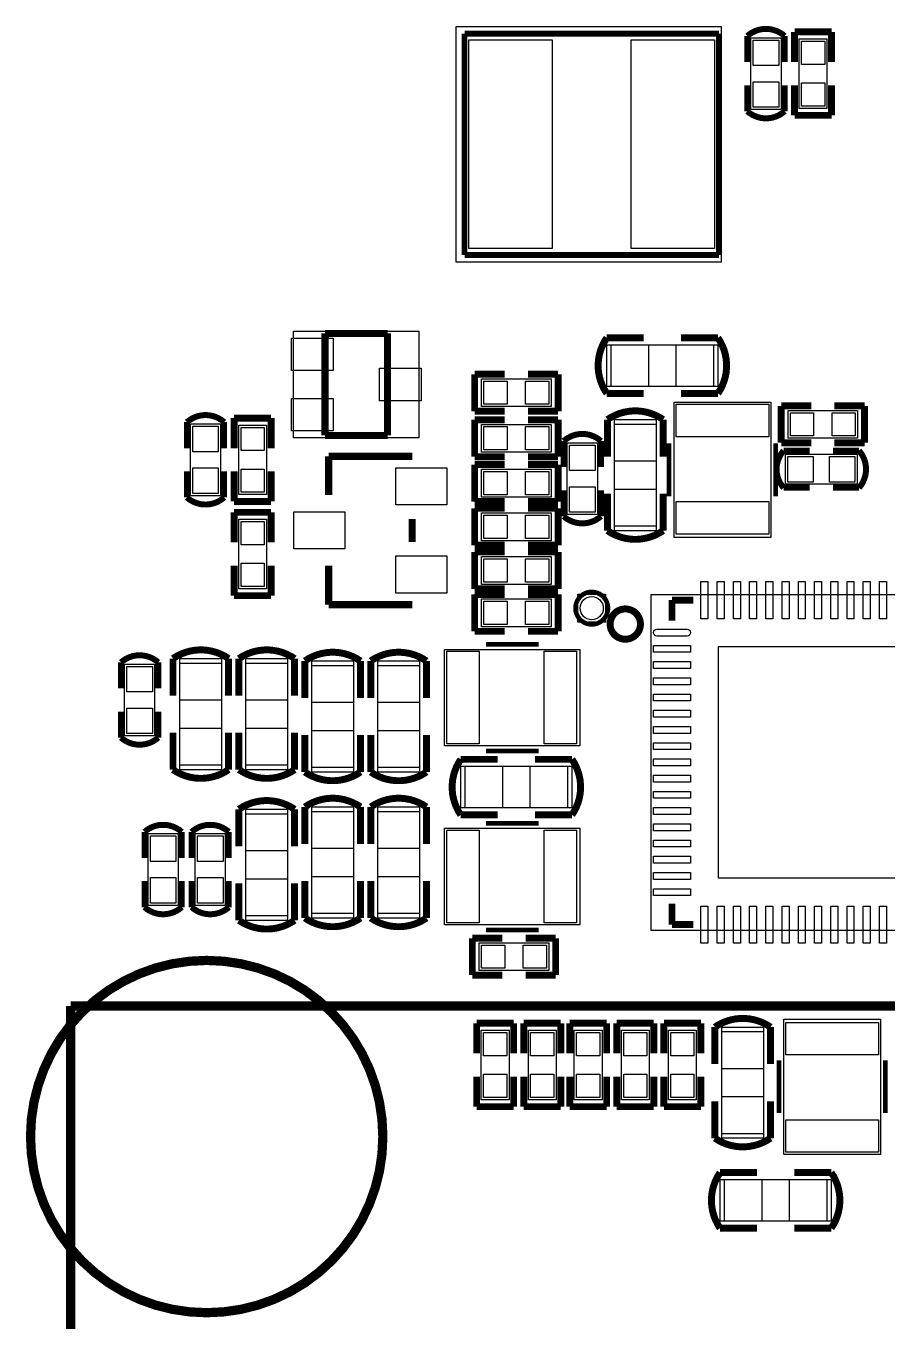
# Model space of a CAD drawing. Extents: x -22 to 154, y -114 to 23.
# Drawn here: x 93.42 to 112, y -46.98 to -19.04 of the extents above; entities that cross this region are included whole.
import ezdxf

# ---------------------------------------------------------------- set-up
doc = ezdxf.new("R2010")
doc.units = 0
doc.header["$MEASUREMENT"] = 0
for name, color, linetype in [('PG_ASSEMBLY_TOP', 111, 'CONTINUOUS'), ('PG_SILKSCREEN_TOP', 7, 'CONTINUOUS'), ('PIN_TOP', 3, 'CONTINUOUS')]:
    doc.layers.add(name, color=color, linetype=linetype)

msp = doc.modelspace()

# ---------------------------------------------------------------- linework, layer by layer
at = {"layer": 'PG_ASSEMBLY_TOP'}
for points in [[(102.708964, -24.133556), (102.708964, -19.053556), (108.423964, -19.053556), (108.423964, -24.133556)], [(109.064044, -20.844256), (109.064044, -19.294856), (109.714284, -19.294856), (109.714284, -20.844256)], [(110.105444, -20.818856), (110.105444, -19.320256), (110.704884, -19.320256), (110.704884, -20.818856)], [(99.199954, -27.925268), (99.199954, -25.625044), (101.899974, -25.625044), (101.899974, -27.925268)], [(105.955084, -26.818336), (105.955084, -25.919176), (108.352844, -25.919176), (108.352844, -26.818336)], [(103.255064, -27.252676), (103.255064, -26.653236), (104.753664, -26.653236), (104.753664, -27.252676)], [(107.407964, -30.077156), (107.407964, -27.156156), (109.490764, -27.156156), (109.490764, -30.077156)], [(111.3663, -27.33548), (111.3663, -27.93492), (109.8677, -27.93492), (109.8677, -27.33548)], [(97.623884, -27.626056), (97.623884, -29.175456), (96.973644, -29.175456), (96.973644, -27.626056)], [(98.015044, -29.150056), (98.015044, -27.651456), (98.614484, -27.651456), (98.614484, -29.150056)], [(103.255064, -28.235656), (103.255064, -27.636216), (104.753664, -27.636216), (104.753664, -28.235656)], [(106.120184, -29.929836), (106.120184, -27.532076), (107.019344, -27.532076), (107.019344, -29.929836)], [(105.101644, -29.581856), (105.101644, -28.032456), (105.751884, -28.032456), (105.751884, -29.581856)], [(111.357664, -28.278836), (111.357664, -28.929076), (109.808264, -28.929076), (109.808264, -28.278836)], [(103.255064, -29.203396), (103.255064, -28.603956), (104.753664, -28.603956), (104.753664, -29.203396)], [(103.255064, -30.145736), (103.255064, -29.546296), (104.753664, -29.546296), (104.753664, -30.145736)], [(98.015044, -31.182056), (98.015044, -29.683456), (98.614484, -29.683456), (98.614484, -31.182056)], [(103.255064, -31.088076), (103.255064, -30.488636), (104.753664, -30.488636), (104.753664, -31.088076)], [(103.255064, -32.002476), (103.255064, -31.403036), (104.753664, -31.403036), (104.753664, -32.002476)], [(105.32999, -31.90113), (105.32999, -31.301182), (105.929938, -31.301182), (105.929938, -31.90113)], [(106.91241, -38.553644), (106.91241, -31.303468), (114.812318, -31.303468), (114.812318, -38.553644)], [(96.747584, -32.688276), (97.646744, -32.688276), (97.646744, -35.086036), (96.747584, -35.086036)], [(98.169984, -32.688276), (99.069144, -32.688276), (99.069144, -35.086036), (98.169984, -35.086036)], [(102.454964, -34.572956), (102.454964, -32.490156), (105.375964, -32.490156), (105.375964, -34.572956)], [(95.551244, -32.807656), (96.201484, -32.807656), (96.201484, -34.357056), (95.551244, -34.357056)], [(99.592384, -35.136836), (99.592384, -32.739076), (100.491544, -32.739076), (100.491544, -35.136836)], [(101.014784, -35.136836), (101.014784, -32.739076), (101.913944, -32.739076), (101.913944, -35.136836)], [(102.805484, -35.911536), (102.805484, -35.012376), (105.203244, -35.012376), (105.203244, -35.911536)], [(99.069144, -38.337236), (98.169984, -38.337236), (98.169984, -35.939476), (99.069144, -35.939476)], [(99.592384, -38.286436), (99.592384, -35.888676), (100.491544, -35.888676), (100.491544, -38.286436)], [(101.014784, -38.286436), (101.014784, -35.888676), (101.913944, -35.888676), (101.913944, -38.286436)], [(96.709484, -38.014656), (96.059244, -38.014656), (96.059244, -36.465256), (96.709484, -36.465256)], [(97.725484, -38.014656), (97.075244, -38.014656), (97.075244, -36.465256), (97.725484, -36.465256)], [(102.454964, -38.433756), (102.454964, -36.350956), (105.375964, -36.350956), (105.375964, -38.433756)], [(103.204264, -39.419276), (103.204264, -38.819836), (104.702864, -38.819836), (104.702864, -39.419276)], [(109.775752, -43.386756), (109.775752, -40.465756), (111.858552, -40.465756), (111.858552, -43.386756)], [(103.247444, -42.205656), (103.247444, -40.707056), (103.846884, -40.707056), (103.846884, -42.205656)], [(104.263444, -42.205656), (104.263444, -40.707056), (104.862884, -40.707056), (104.862884, -42.205656)], [(105.254044, -42.205656), (105.254044, -40.707056), (105.853484, -40.707056), (105.853484, -42.205656)], [(106.270044, -42.205656), (106.270044, -40.707056), (106.869484, -40.707056), (106.869484, -42.205656)], [(107.286044, -42.205656), (107.286044, -40.707056), (107.885484, -40.707056), (107.885484, -42.205656)], [(108.437172, -43.036236), (108.437172, -40.638476), (109.336332, -40.638476), (109.336332, -43.036236)], [(108.399072, -44.826936), (108.399072, -43.927776), (110.796832, -43.927776), (110.796832, -44.826936)]]:
    msp.add_lwpolyline(points, close=True, dxfattribs=at)
at = {"layer": 'PG_SILKSCREEN_TOP'}
for points, const_width in [([(102.886764, -23.981156), (102.886764, -19.205956)], 0.127), ([(102.886764, -19.205956), (108.373164, -19.205956)], 0.127), ([(108.373164, -19.205956), (108.373164, -23.981156)], 0.127), ([(109.790484, -19.256756), (109.790484, -19.820636)], 0.12954), ([(110.803944, -19.170396), (110.006384, -19.170396)], 0.14986), ([(110.006384, -19.170396), (110.006384, -19.820636)], 0.14986), ([(110.803944, -19.820636), (110.803944, -19.170396)], 0.14986), ([(109.790484, -20.882356), (109.790484, -20.318476)], 0.12954), ([(110.006384, -20.968716), (110.006384, -20.318476)], 0.14986), ([(110.803944, -20.318476), (110.803944, -20.968716)], 0.14986), ([(110.803944, -20.968716), (110.006384, -20.968716)], 0.14986), ([(108.373164, -23.981156), (102.886764, -23.981156)], 0.127), ([(99.875086, -25.675082), (99.875086, -27.87523)], 0.153924), ([(101.224842, -25.675082), (99.875086, -25.675082)], 0.153924), ([(101.224842, -27.87523), (101.224842, -25.675082)], 0.153924), ([(103.755444, -26.554176), (103.105204, -26.554176)], 0.14986), ([(103.105204, -26.554176), (103.105204, -27.351736)], 0.14986), ([(104.253284, -26.554176), (104.903524, -26.554176)], 0.14986), ([(104.903524, -26.554176), (104.903524, -27.351736)], 0.14986), ([(105.955084, -26.968196), (106.752644, -26.968196)], 0.14986), ([(108.352844, -26.968196), (107.555284, -26.968196)], 0.14986), ([(103.105204, -27.351736), (103.755444, -27.351736)], 0.14986), ([(104.903524, -27.351736), (104.253284, -27.351736)], 0.14986), ([(109.71784, -27.23642), (110.36808, -27.23642)], 0.14986), ([(109.71784, -28.03398), (109.71784, -27.23642)], 0.14986), ([(111.51616, -27.23642), (110.86592, -27.23642)], 0.14986), ([(111.51616, -28.03398), (111.51616, -27.23642)], 0.14986), ([(96.897444, -27.587956), (96.897444, -28.151836)], 0.12954), ([(98.713544, -27.501596), (97.915984, -27.501596)], 0.14986), ([(97.915984, -27.501596), (97.915984, -28.151836)], 0.14986), ([(98.713544, -28.151836), (98.713544, -27.501596)], 0.14986), ([(103.755444, -27.537156), (103.105204, -27.537156)], 0.14986), ([(103.105204, -27.537156), (103.105204, -28.334716)], 0.14986), ([(104.253284, -27.537156), (104.903524, -27.537156)], 0.14986), ([(104.903524, -27.537156), (104.903524, -28.334716)], 0.14986), ([(105.970324, -27.532076), (105.970324, -28.329636)], 0.14986), ([(99.875086, -27.87523), (101.224842, -27.87523)], 0.153924), ([(105.828084, -27.994356), (105.828084, -28.558236)], 0.12954), ([(107.299252, -29.18841), (107.299252, -28.047696)], 0.100076), ([(109.599476, -29.18841), (109.599476, -28.047696)], 0.100076), ([(110.36808, -28.03398), (109.71784, -28.03398)], 0.14986), ([(109.770164, -28.202636), (110.334044, -28.202636)], 0.12954), ([(111.395764, -28.202636), (110.831884, -28.202636)], 0.12954), ([(110.86592, -28.03398), (111.51616, -28.03398)], 0.14986), ([(99.954842, -29.162756), (99.954842, -28.32481)], 0.153924), ([(99.954842, -28.32481), (101.758242, -28.32481)], 0.153924), ([(103.105204, -28.334716), (103.755444, -28.334716)], 0.14986), ([(103.755444, -28.504896), (103.105204, -28.504896)], 0.14986), ([(103.105204, -28.504896), (103.105204, -29.302456)], 0.14986), ([(104.903524, -28.334716), (104.253284, -28.334716)], 0.14986), ([(104.253284, -28.504896), (104.903524, -28.504896)], 0.14986), ([(104.903524, -28.504896), (104.903524, -29.302456)], 0.14986), ([(96.897444, -29.213556), (96.897444, -28.649676)], 0.12954), ([(97.915984, -29.299916), (97.915984, -28.649676)], 0.14986), ([(98.713544, -28.649676), (98.713544, -29.299916)], 0.14986), ([(105.828084, -29.619956), (105.828084, -29.056076)], 0.12954), ([(105.970324, -29.929836), (105.970324, -29.132276)], 0.14986), ([(98.713544, -29.299916), (97.915984, -29.299916)], 0.14986), ([(103.105204, -29.302456), (103.755444, -29.302456)], 0.14986), ([(104.903524, -29.302456), (104.253284, -29.302456)], 0.14986), ([(98.713544, -29.533596), (97.915984, -29.533596)], 0.14986), ([(97.915984, -29.533596), (97.915984, -30.183836)], 0.14986), ([(98.713544, -30.183836), (98.713544, -29.533596)], 0.14986), ([(101.754686, -30.174692), (101.754686, -29.67482)], 0.153924), ([(103.755444, -29.447236), (103.105204, -29.447236)], 0.14986), ([(103.105204, -29.447236), (103.105204, -30.244796)], 0.14986), ([(104.253284, -29.447236), (104.903524, -29.447236)], 0.14986), ([(104.903524, -29.447236), (104.903524, -30.244796)], 0.14986), ([(103.105204, -30.244796), (103.755444, -30.244796)], 0.14986), ([(104.903524, -30.244796), (104.253284, -30.244796)], 0.14986), ([(103.755444, -30.389576), (103.105204, -30.389576)], 0.14986), ([(103.105204, -30.389576), (103.105204, -31.187136)], 0.14986), ([(104.253284, -30.389576), (104.903524, -30.389576)], 0.14986), ([(104.903524, -30.389576), (104.903524, -31.187136)], 0.14986), ([(97.915984, -31.331916), (97.915984, -30.681676)], 0.14986), ([(98.713544, -30.681676), (98.713544, -31.331916)], 0.14986), ([(99.954842, -30.686756), (99.954842, -31.524702)], 0.153924), ([(98.713544, -31.331916), (97.915984, -31.331916)], 0.14986), ([(103.105204, -31.187136), (103.755444, -31.187136)], 0.14986), ([(103.755444, -31.303976), (103.105204, -31.303976)], 0.14986), ([(103.105204, -31.303976), (103.105204, -32.101536)], 0.14986), ([(104.903524, -31.187136), (104.253284, -31.187136)], 0.14986), ([(104.253284, -31.303976), (104.903524, -31.303976)], 0.14986), ([(104.903524, -31.303976), (104.903524, -32.101536)], 0.14986), ([(99.954842, -31.524702), (101.758242, -31.524702)], 0.153924), ([(107.362244, -31.428436), (107.362244, -31.867602)], 0.150114), ([(107.362244, -31.428436), (107.821222, -31.428436)], 0.150114), ([(103.105204, -32.101536), (103.755444, -32.101536)], 0.14986), ([(104.903524, -32.101536), (104.253284, -32.101536)], 0.14986), ([(104.487218, -32.381444), (103.346504, -32.381444)], 0.100076), ([(97.796604, -32.688276), (97.796604, -33.485836)], 0.14986), ([(99.219004, -32.688276), (99.219004, -33.485836)], 0.14986), ([(100.641404, -32.739076), (100.641404, -33.536636)], 0.14986), ([(102.063804, -32.739076), (102.063804, -33.536636)], 0.14986), ([(95.475044, -32.769556), (95.475044, -33.333436)], 0.12954), ([(95.475044, -34.395156), (95.475044, -33.831276)], 0.12954), ([(97.796604, -35.086036), (97.796604, -34.288476)], 0.14986), ([(99.219004, -35.086036), (99.219004, -34.288476)], 0.14986), ([(100.641404, -35.136836), (100.641404, -34.339276)], 0.14986), ([(102.063804, -35.136836), (102.063804, -34.339276)], 0.14986), ([(104.487218, -34.681668), (103.346504, -34.681668)], 0.100076), ([(102.805484, -34.862516), (103.603044, -34.862516)], 0.14986), ([(105.203244, -34.862516), (104.405684, -34.862516)], 0.14986), ([(98.020124, -35.939476), (98.020124, -36.737036)], 0.14986), ([(99.442524, -35.888676), (99.442524, -36.686236)], 0.14986), ([(100.864924, -35.888676), (100.864924, -36.686236)], 0.14986), ([(104.487218, -36.242244), (103.346504, -36.242244)], 0.100076), ([(96.785684, -36.427156), (96.785684, -36.991036)], 0.12954), ([(97.801684, -36.427156), (97.801684, -36.991036)], 0.12954), ([(96.785684, -38.052756), (96.785684, -37.488876)], 0.12954), ([(97.801684, -38.052756), (97.801684, -37.488876)], 0.12954), ([(99.442524, -38.286436), (99.442524, -37.488876)], 0.14986), ([(100.864924, -38.286436), (100.864924, -37.488876)], 0.14986), ([(98.020124, -38.337236), (98.020124, -37.539676)], 0.14986), ([(107.362244, -38.428676), (107.362244, -37.974524)], 0.150114), ([(104.487218, -38.542468), (103.346504, -38.542468)], 0.100076), ([(107.362244, -38.428676), (107.821222, -38.428676)], 0.150114), ([(103.704644, -38.720776), (103.054404, -38.720776)], 0.14986), ([(103.054404, -38.720776), (103.054404, -39.518336)], 0.14986), ([(104.202484, -38.720776), (104.852724, -38.720776)], 0.14986), ([(104.852724, -38.720776), (104.852724, -39.518336)], 0.14986), ([(103.054404, -39.518336), (103.704644, -39.518336)], 0.14986), ([(104.852724, -39.518336), (104.202484, -39.518336)], 0.14986), ([(94.389194, -40.185086), (124.389134, -40.185086)], 0.199898), ([(94.389194, -97.184972), (94.389194, -40.185086)], 0.199898), ([(103.945944, -40.557196), (103.148384, -40.557196)], 0.14986), ([(103.148384, -40.557196), (103.148384, -41.207436)], 0.14986), ([(103.945944, -41.207436), (103.945944, -40.557196)], 0.14986), ([(104.961944, -40.557196), (104.164384, -40.557196)], 0.14986), ([(104.164384, -40.557196), (104.164384, -41.207436)], 0.14986), ([(104.961944, -41.207436), (104.961944, -40.557196)], 0.14986), ([(105.952544, -40.557196), (105.154984, -40.557196)], 0.14986), ([(105.154984, -40.557196), (105.154984, -41.207436)], 0.14986), ([(105.952544, -41.207436), (105.952544, -40.557196)], 0.14986), ([(106.968544, -40.557196), (106.170984, -40.557196)], 0.14986), ([(106.170984, -40.557196), (106.170984, -41.207436)], 0.14986), ([(106.968544, -41.207436), (106.968544, -40.557196)], 0.14986), ([(107.984544, -40.557196), (107.186984, -40.557196)], 0.14986), ([(107.186984, -40.557196), (107.186984, -41.207436)], 0.14986), ([(107.984544, -41.207436), (107.984544, -40.557196)], 0.14986), ([(109.486192, -40.638476), (109.486192, -41.436036)], 0.14986), ([(109.66704, -41.354502), (109.66704, -42.495216)], 0.100076), ([(111.967264, -41.354502), (111.967264, -42.495216)], 0.100076), ([(103.148384, -42.355516), (103.148384, -41.705276)], 0.14986), ([(103.945944, -41.705276), (103.945944, -42.355516)], 0.14986), ([(104.164384, -42.355516), (104.164384, -41.705276)], 0.14986), ([(104.961944, -41.705276), (104.961944, -42.355516)], 0.14986), ([(105.154984, -42.355516), (105.154984, -41.705276)], 0.14986), ([(105.952544, -41.705276), (105.952544, -42.355516)], 0.14986), ([(106.170984, -42.355516), (106.170984, -41.705276)], 0.14986), ([(106.968544, -41.705276), (106.968544, -42.355516)], 0.14986), ([(107.186984, -42.355516), (107.186984, -41.705276)], 0.14986), ([(107.984544, -41.705276), (107.984544, -42.355516)], 0.14986), ([(109.486192, -43.036236), (109.486192, -42.238676)], 0.14986), ([(103.945944, -42.355516), (103.148384, -42.355516)], 0.14986), ([(104.961944, -42.355516), (104.164384, -42.355516)], 0.14986), ([(105.952544, -42.355516), (105.154984, -42.355516)], 0.14986), ([(106.968544, -42.355516), (106.170984, -42.355516)], 0.14986), ([(107.984544, -42.355516), (107.186984, -42.355516)], 0.14986), ([(108.399072, -44.976796), (109.196632, -44.976796)], 0.14986), ([(110.796832, -44.976796), (109.999272, -44.976796)], 0.14986)]:
    msp.add_lwpolyline(points, dxfattribs=dict(at, const_width=const_width))
for points, const_width in [([(108.987844, -19.820636), (108.987844, -19.256756, -0.378845), (109.790484, -19.256756)], 0.12954), ([(108.987844, -20.318476), (108.987844, -20.882356, 0.378845), (109.790484, -20.882356)], 0.12954), ([(106.752644, -25.769316), (105.955084, -25.769316, 0.312067), (105.955084, -26.968196)], 0.14986), ([(107.555284, -25.769316), (108.352844, -25.769316, -0.312067), (108.352844, -26.968196)], 0.14986), ([(97.700084, -28.151836), (97.700084, -27.587956, 0.378845), (96.897444, -27.587956)], 0.12954), ([(107.169204, -28.329636), (107.169204, -27.532076, 0.312067), (105.970324, -27.532076)], 0.14986), ([(105.025444, -28.558236), (105.025444, -27.994356, -0.378845), (105.828084, -27.994356)], 0.12954), ([(110.334044, -29.005276), (109.770164, -29.005276, -0.378845), (109.770164, -28.202636)], 0.12954), ([(110.831884, -29.005276), (111.395764, -29.005276, 0.378845), (111.395764, -28.202636)], 0.12954), ([(97.700084, -28.649676), (97.700084, -29.213556, -0.378845), (96.897444, -29.213556)], 0.12954), ([(105.025444, -29.056076), (105.025444, -29.619956, 0.378845), (105.828084, -29.619956)], 0.12954), ([(107.169204, -29.132276), (107.169204, -29.929836, -0.312067), (105.970324, -29.929836)], 0.14986), ([(105.979976, -31.601156, 1), (105.279952, -31.601156, 1), (105.979976, -31.601156)], 0.100076), ([(106.68127, -31.944564, 1), (106.027474, -31.944564, 1), (106.68127, -31.944564)], 0.150114), ([(96.277684, -33.333436), (96.277684, -32.769556, 0.378845), (95.475044, -32.769556)], 0.12954), ([(96.597724, -33.485836), (96.597724, -32.688276, -0.312067), (97.796604, -32.688276)], 0.14986), ([(98.020124, -33.485836), (98.020124, -32.688276, -0.312067), (99.219004, -32.688276)], 0.14986), ([(99.442524, -33.536636), (99.442524, -32.739076, -0.312067), (100.641404, -32.739076)], 0.14986), ([(100.864924, -33.536636), (100.864924, -32.739076, -0.312067), (102.063804, -32.739076)], 0.14986), ([(96.277684, -33.831276), (96.277684, -34.395156, -0.378845), (95.475044, -34.395156)], 0.12954), ([(96.597724, -34.288476), (96.597724, -35.086036, 0.312067), (97.796604, -35.086036)], 0.14986), ([(98.020124, -34.288476), (98.020124, -35.086036, 0.312067), (99.219004, -35.086036)], 0.14986), ([(99.442524, -34.339276), (99.442524, -35.136836, 0.312067), (100.641404, -35.136836)], 0.14986), ([(100.864924, -34.339276), (100.864924, -35.136836, 0.312067), (102.063804, -35.136836)], 0.14986), ([(103.603044, -36.061396), (102.805484, -36.061396, -0.312067), (102.805484, -34.862516)], 0.14986), ([(104.405684, -36.061396), (105.203244, -36.061396, 0.312067), (105.203244, -34.862516)], 0.14986), ([(99.219004, -36.737036), (99.219004, -35.939476, 0.312067), (98.020124, -35.939476)], 0.14986), ([(100.641404, -36.686236), (100.641404, -35.888676, 0.312067), (99.442524, -35.888676)], 0.14986), ([(102.063804, -36.686236), (102.063804, -35.888676, 0.312067), (100.864924, -35.888676)], 0.14986), ([(95.983044, -36.991036), (95.983044, -36.427156, -0.378845), (96.785684, -36.427156)], 0.12954), ([(96.999044, -36.991036), (96.999044, -36.427156, -0.378845), (97.801684, -36.427156)], 0.12954), ([(95.983044, -37.488876), (95.983044, -38.052756, 0.378845), (96.785684, -38.052756)], 0.12954), ([(96.999044, -37.488876), (96.999044, -38.052756, 0.378845), (97.801684, -38.052756)], 0.12954), ([(100.641404, -37.488876), (100.641404, -38.286436, -0.312067), (99.442524, -38.286436)], 0.14986), ([(102.063804, -37.488876), (102.063804, -38.286436, -0.312067), (100.864924, -38.286436)], 0.14986), ([(99.219004, -37.539676), (99.219004, -38.337236, -0.312067), (98.020124, -38.337236)], 0.14986), ([(101.124258, -43.000676, 1), (93.52407, -43.000676, 1), (101.124258, -43.000676)], 0.199898), ([(108.287312, -41.436036), (108.287312, -40.638476, -0.312067), (109.486192, -40.638476)], 0.14986), ([(108.287312, -42.238676), (108.287312, -43.036236, 0.312067), (109.486192, -43.036236)], 0.14986), ([(109.196632, -43.777916), (108.399072, -43.777916, 0.312067), (108.399072, -44.976796)], 0.14986), ([(109.999272, -43.777916), (110.796832, -43.777916, -0.312067), (110.796832, -44.976796)], 0.14986)]:
    msp.add_lwpolyline(points, format="xyb", dxfattribs=dict(at, const_width=const_width))
at = {"layer": 'PIN_TOP'}
for points in [[(104.779953, -19.343497), (104.779953, -23.843615), (102.979855, -23.843615), (102.979855, -19.343497)], [(108.280073, -19.343497), (108.280073, -23.843615), (106.479975, -23.843615), (106.479975, -19.343497)], [(109.664754, -19.895566), (109.113574, -19.895566), (109.113574, -19.344386), (109.664754, -19.344386)], [(110.154974, -19.369786), (110.655354, -19.369786), (110.655354, -19.870166), (110.154974, -19.870166)], [(109.664754, -20.794726), (109.113574, -20.794726), (109.113574, -20.243546), (109.664754, -20.243546)], [(110.154974, -20.268946), (110.655354, -20.268946), (110.655354, -20.769326), (110.154974, -20.769326)], [(99.150424, -25.77465), (100.049584, -25.77465), (100.049584, -26.47569), (99.150424, -26.47569)], [(106.852974, -25.919176), (106.852974, -26.818336), (106.052874, -26.818336), (106.052874, -25.919176)], [(108.255054, -25.919176), (108.255054, -26.818336), (107.454954, -26.818336), (107.454954, -25.919176)], [(101.050344, -26.424636), (101.949504, -26.424636), (101.949504, -27.125676), (101.050344, -27.125676)], [(103.304594, -27.203146), (103.304594, -26.702766), (103.804974, -26.702766), (103.804974, -27.203146)], [(104.203754, -27.203146), (104.203754, -26.702766), (104.704134, -26.702766), (104.704134, -27.203146)], [(99.150424, -27.074622), (100.049584, -27.074622), (100.049584, -27.775662), (99.150424, -27.775662)], [(109.448854, -27.90444), (107.449874, -27.90444), (107.449874, -27.2034), (109.448854, -27.2034)], [(107.019344, -28.429966), (106.120184, -28.429966), (106.120184, -27.629866), (107.019344, -27.629866)], [(110.41761, -27.38501), (110.41761, -27.88539), (109.91723, -27.88539), (109.91723, -27.38501)], [(111.31677, -27.38501), (111.31677, -27.88539), (110.81639, -27.88539), (110.81639, -27.38501)], [(97.023174, -27.675586), (97.574354, -27.675586), (97.574354, -28.226766), (97.023174, -28.226766)], [(98.064574, -27.700986), (98.564954, -27.700986), (98.564954, -28.201366), (98.064574, -28.201366)], [(103.304594, -28.186126), (103.304594, -27.685746), (103.804974, -27.685746), (103.804974, -28.186126)], [(104.203754, -28.186126), (104.203754, -27.685746), (104.704134, -27.685746), (104.704134, -28.186126)], [(105.702354, -28.633166), (105.151174, -28.633166), (105.151174, -28.081986), (105.702354, -28.081986)], [(110.408974, -28.328366), (110.408974, -28.879546), (109.857794, -28.879546), (109.857794, -28.328366)], [(111.308134, -28.328366), (111.308134, -28.879546), (110.756954, -28.879546), (110.756954, -28.328366)], [(97.023174, -28.574746), (97.574354, -28.574746), (97.574354, -29.125926), (97.023174, -29.125926)], [(98.064574, -28.600146), (98.564954, -28.600146), (98.564954, -29.100526), (98.064574, -29.100526)], [(102.504748, -29.374846), (101.404928, -29.374846), (101.404928, -28.574746), (102.504748, -28.574746)], [(103.304594, -29.153866), (103.304594, -28.653486), (103.804974, -28.653486), (103.804974, -29.153866)], [(104.203754, -29.153866), (104.203754, -28.653486), (104.704134, -28.653486), (104.704134, -29.153866)], [(105.702354, -29.532326), (105.151174, -29.532326), (105.151174, -28.981146), (105.702354, -28.981146)], [(107.019344, -29.832046), (106.120184, -29.832046), (106.120184, -29.031946), (107.019344, -29.031946)], [(109.448854, -30.004512), (107.449874, -30.004512), (107.449874, -29.303472), (109.448854, -29.303472)], [(100.3046, -30.324806), (99.20478, -30.324806), (99.20478, -29.524706), (100.3046, -29.524706)], [(103.304594, -30.096206), (103.304594, -29.595826), (103.804974, -29.595826), (103.804974, -30.096206)], [(104.203754, -30.096206), (104.203754, -29.595826), (104.704134, -29.595826), (104.704134, -30.096206)], [(98.064574, -29.732986), (98.564954, -29.732986), (98.564954, -30.233366), (98.064574, -30.233366)], [(98.064574, -30.632146), (98.564954, -30.632146), (98.564954, -31.132526), (98.064574, -31.132526)], [(102.504748, -31.274766), (101.404928, -31.274766), (101.404928, -30.474666), (102.504748, -30.474666)], [(103.304594, -31.038546), (103.304594, -30.538166), (103.804974, -30.538166), (103.804974, -31.038546)], [(104.203754, -31.038546), (104.203754, -30.538166), (104.704134, -30.538166), (104.704134, -31.038546)], [(107.987338, -31.828486), (107.987338, -31.028386), (108.137198, -31.028386), (108.137198, -31.828486)], [(108.33735, -31.828486), (108.33735, -31.028386), (108.48721, -31.028386), (108.48721, -31.828486)], [(108.687362, -31.828486), (108.687362, -31.028386), (108.837222, -31.028386), (108.837222, -31.828486)], [(109.037374, -31.828486), (109.037374, -31.028386), (109.187234, -31.028386), (109.187234, -31.828486)], [(109.387386, -31.828486), (109.387386, -31.028386), (109.537246, -31.028386), (109.537246, -31.828486)], [(109.737398, -31.828486), (109.737398, -31.028386), (109.887258, -31.028386), (109.887258, -31.828486)], [(110.08741, -31.828486), (110.08741, -31.028386), (110.23727, -31.028386), (110.23727, -31.828486)], [(110.437422, -31.828486), (110.437422, -31.028386), (110.587282, -31.028386), (110.587282, -31.828486)], [(110.787434, -31.828486), (110.787434, -31.028386), (110.937294, -31.028386), (110.937294, -31.828486)], [(111.137446, -31.828486), (111.137446, -31.028386), (111.287306, -31.028386), (111.287306, -31.828486)], [(111.487458, -31.828486), (111.487458, -31.028386), (111.637318, -31.028386), (111.637318, -31.828486)], [(111.83747, -31.828486), (111.83747, -31.028386), (111.98733, -31.028386), (111.98733, -31.828486)], [(103.304594, -31.952946), (103.304594, -31.452566), (103.804974, -31.452566), (103.804974, -31.952946)], [(104.203754, -31.952946), (104.203754, -31.452566), (104.704134, -31.452566), (104.704134, -31.952946)], [(106.962194, -32.553402), (106.962194, -32.403542), (107.762294, -32.403542), (107.762294, -32.553402)], [(103.203248, -32.532066), (103.203248, -34.531046), (102.502208, -34.531046), (102.502208, -32.532066)], [(105.30332, -32.532066), (105.30332, -34.531046), (104.60228, -34.531046), (104.60228, -32.532066)], [(108.361734, -37.429186), (108.361734, -32.427926), (113.362994, -32.427926), (113.362994, -37.429186)], [(95.600774, -32.857186), (96.151954, -32.857186), (96.151954, -33.408366), (95.600774, -33.408366)], [(96.747584, -32.786066), (97.646744, -32.786066), (97.646744, -33.586166), (96.747584, -33.586166)], [(98.169984, -32.786066), (99.069144, -32.786066), (99.069144, -33.586166), (98.169984, -33.586166)], [(99.592384, -32.836866), (100.491544, -32.836866), (100.491544, -33.636966), (99.592384, -33.636966)], [(101.014784, -32.836866), (101.913944, -32.836866), (101.913944, -33.636966), (101.014784, -33.636966)], [(106.962194, -32.903414), (106.962194, -32.753554), (107.762294, -32.753554), (107.762294, -32.903414)], [(106.962194, -33.253426), (106.962194, -33.103566), (107.762294, -33.103566), (107.762294, -33.253426)], [(106.962194, -33.603438), (106.962194, -33.453578), (107.762294, -33.453578), (107.762294, -33.603438)], [(95.600774, -33.756346), (96.151954, -33.756346), (96.151954, -34.307526), (95.600774, -34.307526)], [(106.962194, -33.95345), (106.962194, -33.80359), (107.762294, -33.80359), (107.762294, -33.95345)], [(96.747584, -34.188146), (97.646744, -34.188146), (97.646744, -34.988246), (96.747584, -34.988246)], [(98.169984, -34.188146), (99.069144, -34.188146), (99.069144, -34.988246), (98.169984, -34.988246)], [(99.592384, -34.238946), (100.491544, -34.238946), (100.491544, -35.039046), (99.592384, -35.039046)], [(101.014784, -34.238946), (101.913944, -34.238946), (101.913944, -35.039046), (101.014784, -35.039046)], [(106.962194, -34.303462), (106.962194, -34.153602), (107.762294, -34.153602), (107.762294, -34.303462)], [(106.962194, -34.653474), (106.962194, -34.503614), (107.762294, -34.503614), (107.762294, -34.653474)], [(106.962194, -35.003486), (106.962194, -34.853626), (107.762294, -34.853626), (107.762294, -35.003486)], [(102.903274, -35.911536), (102.903274, -35.012376), (103.703374, -35.012376), (103.703374, -35.911536)], [(104.305354, -35.911536), (104.305354, -35.012376), (105.105454, -35.012376), (105.105454, -35.911536)], [(106.962194, -35.353498), (106.962194, -35.203638), (107.762294, -35.203638), (107.762294, -35.353498)], [(106.962194, -35.70351), (106.962194, -35.55365), (107.762294, -35.55365), (107.762294, -35.70351)], [(99.069144, -36.837366), (98.169984, -36.837366), (98.169984, -36.037266), (99.069144, -36.037266)], [(100.491544, -36.786566), (99.592384, -36.786566), (99.592384, -35.986466), (100.491544, -35.986466)], [(101.913944, -36.786566), (101.014784, -36.786566), (101.014784, -35.986466), (101.913944, -35.986466)], [(106.962194, -36.053522), (106.962194, -35.903662), (107.762294, -35.903662), (107.762294, -36.053522)], [(106.962194, -36.403534), (106.962194, -36.253674), (107.762294, -36.253674), (107.762294, -36.403534)], [(96.659954, -37.065966), (96.108774, -37.065966), (96.108774, -36.514786), (96.659954, -36.514786)], [(97.675954, -37.065966), (97.124774, -37.065966), (97.124774, -36.514786), (97.675954, -36.514786)], [(103.203248, -36.392866), (103.203248, -38.391846), (102.502208, -38.391846), (102.502208, -36.392866)], [(105.30332, -36.392866), (105.30332, -38.391846), (104.60228, -38.391846), (104.60228, -36.392866)], [(106.962194, -36.753546), (106.962194, -36.603686), (107.762294, -36.603686), (107.762294, -36.753546)], [(106.962194, -37.103558), (106.962194, -36.953698), (107.762294, -36.953698), (107.762294, -37.103558)], [(96.659954, -37.965126), (96.108774, -37.965126), (96.108774, -37.413946), (96.659954, -37.413946)], [(97.675954, -37.965126), (97.124774, -37.965126), (97.124774, -37.413946), (97.675954, -37.413946)], [(99.069144, -38.239446), (98.169984, -38.239446), (98.169984, -37.439346), (99.069144, -37.439346)], [(100.491544, -38.188646), (99.592384, -38.188646), (99.592384, -37.388546), (100.491544, -37.388546)], [(101.913944, -38.188646), (101.014784, -38.188646), (101.014784, -37.388546), (101.913944, -37.388546)], [(106.962194, -37.45357), (106.962194, -37.30371), (107.762294, -37.30371), (107.762294, -37.45357)], [(106.962194, -37.803582), (106.962194, -37.653722), (107.762294, -37.653722), (107.762294, -37.803582)], [(107.987338, -38.828726), (107.987338, -38.028626), (108.137198, -38.028626), (108.137198, -38.828726)], [(108.33735, -38.828726), (108.33735, -38.028626), (108.48721, -38.028626), (108.48721, -38.828726)], [(108.687362, -38.828726), (108.687362, -38.028626), (108.837222, -38.028626), (108.837222, -38.828726)], [(109.037374, -38.828726), (109.037374, -38.028626), (109.187234, -38.028626), (109.187234, -38.828726)], [(109.387386, -38.828726), (109.387386, -38.028626), (109.537246, -38.028626), (109.537246, -38.828726)], [(109.737398, -38.828726), (109.737398, -38.028626), (109.887258, -38.028626), (109.887258, -38.828726)], [(110.08741, -38.828726), (110.08741, -38.028626), (110.23727, -38.028626), (110.23727, -38.828726)], [(110.437422, -38.828726), (110.437422, -38.028626), (110.587282, -38.028626), (110.587282, -38.828726)], [(110.787434, -38.828726), (110.787434, -38.028626), (110.937294, -38.028626), (110.937294, -38.828726)], [(111.137446, -38.828726), (111.137446, -38.028626), (111.287306, -38.028626), (111.287306, -38.828726)], [(111.487458, -38.828726), (111.487458, -38.028626), (111.637318, -38.028626), (111.637318, -38.828726)], [(111.83747, -38.828726), (111.83747, -38.028626), (111.98733, -38.028626), (111.98733, -38.828726)], [(103.253794, -39.369746), (103.253794, -38.869366), (103.754174, -38.869366), (103.754174, -39.369746)], [(104.152954, -39.369746), (104.152954, -38.869366), (104.653334, -38.869366), (104.653334, -39.369746)], [(103.296974, -40.756586), (103.797354, -40.756586), (103.797354, -41.256966), (103.296974, -41.256966)], [(104.312974, -40.756586), (104.813354, -40.756586), (104.813354, -41.256966), (104.312974, -41.256966)], [(105.303574, -40.756586), (105.803954, -40.756586), (105.803954, -41.256966), (105.303574, -41.256966)], [(106.319574, -40.756586), (106.819954, -40.756586), (106.819954, -41.256966), (106.319574, -41.256966)], [(107.335574, -40.756586), (107.835954, -40.756586), (107.835954, -41.256966), (107.335574, -41.256966)], [(108.437172, -40.736266), (109.336332, -40.736266), (109.336332, -41.536366), (108.437172, -41.536366)], [(109.817662, -40.5384), (111.816642, -40.5384), (111.816642, -41.23944), (109.817662, -41.23944)], [(103.296974, -41.655746), (103.797354, -41.655746), (103.797354, -42.156126), (103.296974, -42.156126)], [(104.312974, -41.655746), (104.813354, -41.655746), (104.813354, -42.156126), (104.312974, -42.156126)], [(105.303574, -41.655746), (105.803954, -41.655746), (105.803954, -42.156126), (105.303574, -42.156126)], [(106.319574, -41.655746), (106.819954, -41.655746), (106.819954, -42.156126), (106.319574, -42.156126)], [(107.335574, -41.655746), (107.835954, -41.655746), (107.835954, -42.156126), (107.335574, -42.156126)], [(108.437172, -42.138346), (109.336332, -42.138346), (109.336332, -42.938446), (108.437172, -42.938446)], [(109.817662, -42.638472), (111.816642, -42.638472), (111.816642, -43.339512), (109.817662, -43.339512)], [(109.296962, -43.927776), (109.296962, -44.826936), (108.496862, -44.826936), (108.496862, -43.927776)], [(110.699042, -43.927776), (110.699042, -44.826936), (109.898942, -44.826936), (109.898942, -43.927776)]]:
    msp.add_lwpolyline(points, close=True, dxfattribs=at)
msp.add_lwpolyline([(107.687364, -32.20339), (107.037124, -32.20339, -1), (107.037124, -32.05353), (107.687364, -32.05353, -1)], format="xyb", close=True, dxfattribs=at)
for centre, radius in [((105.629964, -31.601156), 0.25019), ((97.324164, -43.000676), 3.799967)]:
    msp.add_circle(centre, radius, dxfattribs=at)

doc.saveas('drawing.dxf')
